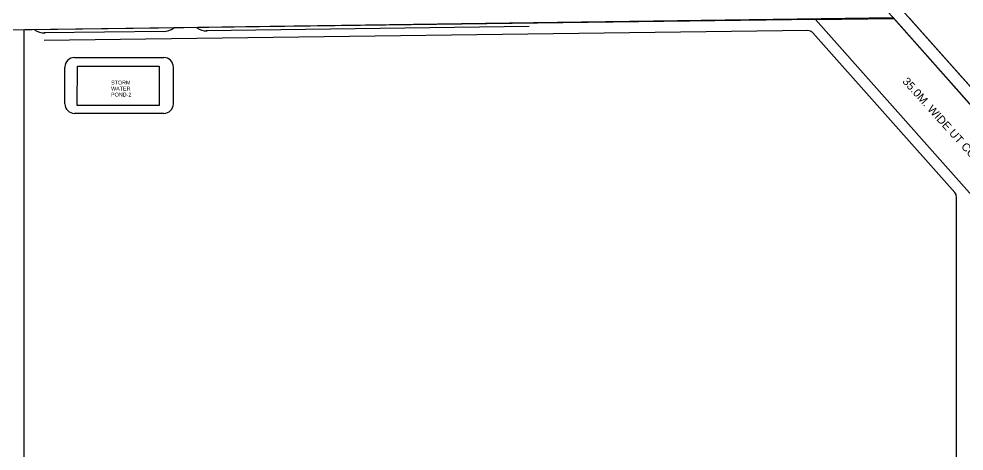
# Model space of a CAD drawing. Header units: millimetres. Extents: x 187381 to 885080, y 3378 to 168095.
# Drawn here: x 473114 to 474182, y 71709 to 72197 of the extents above; entities that cross this region are included whole.
import ezdxf

# ---------------------------------------------------------------- set-up
doc = ezdxf.new("R2010")
doc.units = ezdxf.units.MM
doc.header["$LTSCALE"] = 15
doc.layers.add('A-HATCH', color=8, linetype='Continuous')
doc.layers.add('KEY PLAN_dwg', color=252, linetype='Continuous', lineweight=18)
doc.styles.add('Arial_1', font='arial.ttf', dxfattribs={"height": 4.342577})
doc.styles.add('Arial_11', font='arial.ttf', dxfattribs={"height": 9.047035})

# ---------------------------------------------------------------- blocks, each defined once
blk = doc.blocks.new('KEY PLAN_dwg-517542-KEY PLAN')
at = {"layer": 'A-HATCH'}
for p, q in [((2723.5, 2300.3), (2723.5, 2834.5)), ((2882.2, 2833.3), (2745.9, 2831.5)), ((3608.9, 2834.2), (2746, 2822.9)), ((3294.2, 2838.7), (2928.9, 2833.9)), ((3775, 2651.2), (3614.4, 2831.7)), ((3776.8, 2346.6), (3776.8, 2646.4))]:
    blk.add_line(p, q, dxfattribs=at)
at = {"layer": 'A-HATCH', "color": 252}
for p, q in [((2780.3, 2803.7), (2881.1, 2803.7)), ((2769.4, 2751.5), (2769.4, 2792.9)), ((2891.9, 2792.9), (2891.9, 2751.5)), ((2881.1, 2740.6), (2780.3, 2740.6))]:
    blk.add_line(p, q, dxfattribs=at)
at = {"layer": 'A-HATCH', "flags": 128}
for points in [[(4379.1, 2073.8), (4406.4, 2032.9), (4379.3, 2074), (4406.4, 2032.9), (4420.8, 2039.5), (4357.5, 2136.2), (3723.8, 2848.1)], [(2376.6, 2873.9), (2377.1, 2830.5), (3705.2, 2848.9), (3889.8, 2640.9), (3840, 2596.4), (3848.7, 2586.6), (3898.3, 2630.6), (4344.6, 2126.2), (4342.8, 2128.2), (4341, 2127), (4342.7, 2125), (4341.3, 2127), (4342.7, 2127.9), (4344.4, 2126.1)], [(3533.4, 3043), (3814.4, 2725.4), (4345.4, 2125.3), (4406.4, 2032.9)], [(3550.2, 3043.2), (4357.6, 2136), (4420.8, 2039.5)], [(3617.7, 2846.7), (3706, 2847.9), (2377.1, 2830.5), (2376.6, 2873.9)], [(4223.2, 2164.9), (3617.7, 2846.7), (2532.1, 2832.5)]]:
    blk.add_lwpolyline(points, dxfattribs=at)
at = {"layer": 'A-HATCH', "color": 252, "flags": 128}
blk.add_lwpolyline([(2783.4, 2749.4), (2783.7, 2793.8), (2875.8, 2793.8), (2875.8, 2749.7)], close=True, dxfattribs=at)
at = {"layer": 'A-HATCH'}
for centre, radius, start, end in [((2746.2, 2850.7), 19.2, 234.2358, 272.3918), ((2881.3, 2851.1), 17.8, 268.6888, 308.7426), ((2929.2, 2853.1), 19.2, 235.987, 272.3918), ((3609, 2826.9), 7.24, 41.6551, 90.7514)]:
    blk.add_arc(centre, radius, start, end, dxfattribs=at)
at = {"layer": 'A-HATCH', "color": 252}
for centre, start, end in [((2780.3, 2792.9), 90, 180), ((2881.1, 2792.9), 0, 90), ((2780.3, 2751.5), 180, 270), ((2881.1, 2751.5), 270, 0)]:
    blk.add_arc(centre, 10.9, start, end, dxfattribs=at)
at = {"layer": 'A-HATCH'}
blk.add_ellipse((3769.6, 2646.4), major_axis=(3.8, 6.16), ratio=1, start_param=5.266017, end_param=5.992959, dxfattribs=at)
at = {"layer": 'A-HATCH', "color": 252, "lineweight": 25, "insert": (2821.6, 2777.6), "char_height": 4.34, "width": 27.328, "attachment_point": 1, "rotation": 359.9972, "line_spacing_factor": 0.941778, "style": 'Arial_1'}
blk.add_mtext('STORM\\PWATER\\PPOND-2', dxfattribs=at)
at = {"layer": 'A-HATCH', "color": 8, "insert": (3721.9, 2782.4), "char_height": 9.047, "width": 200.15, "attachment_point": 1, "rotation": 312.0107, "line_spacing_factor": 0.941778, "style": 'Arial_11'}
blk.add_mtext('35.0M. WIDE UT CORRIDOR', dxfattribs=at)

msp = doc.modelspace()

# ---------------------------------------------------------------- block references
at = {"layer": 'KEY PLAN_dwg', "color": 55}
msp.add_blockref('KEY PLAN_dwg-517542-KEY PLAN', (470396.9, 69349.8), dxfattribs=at)

doc.saveas('drawing.dxf')
